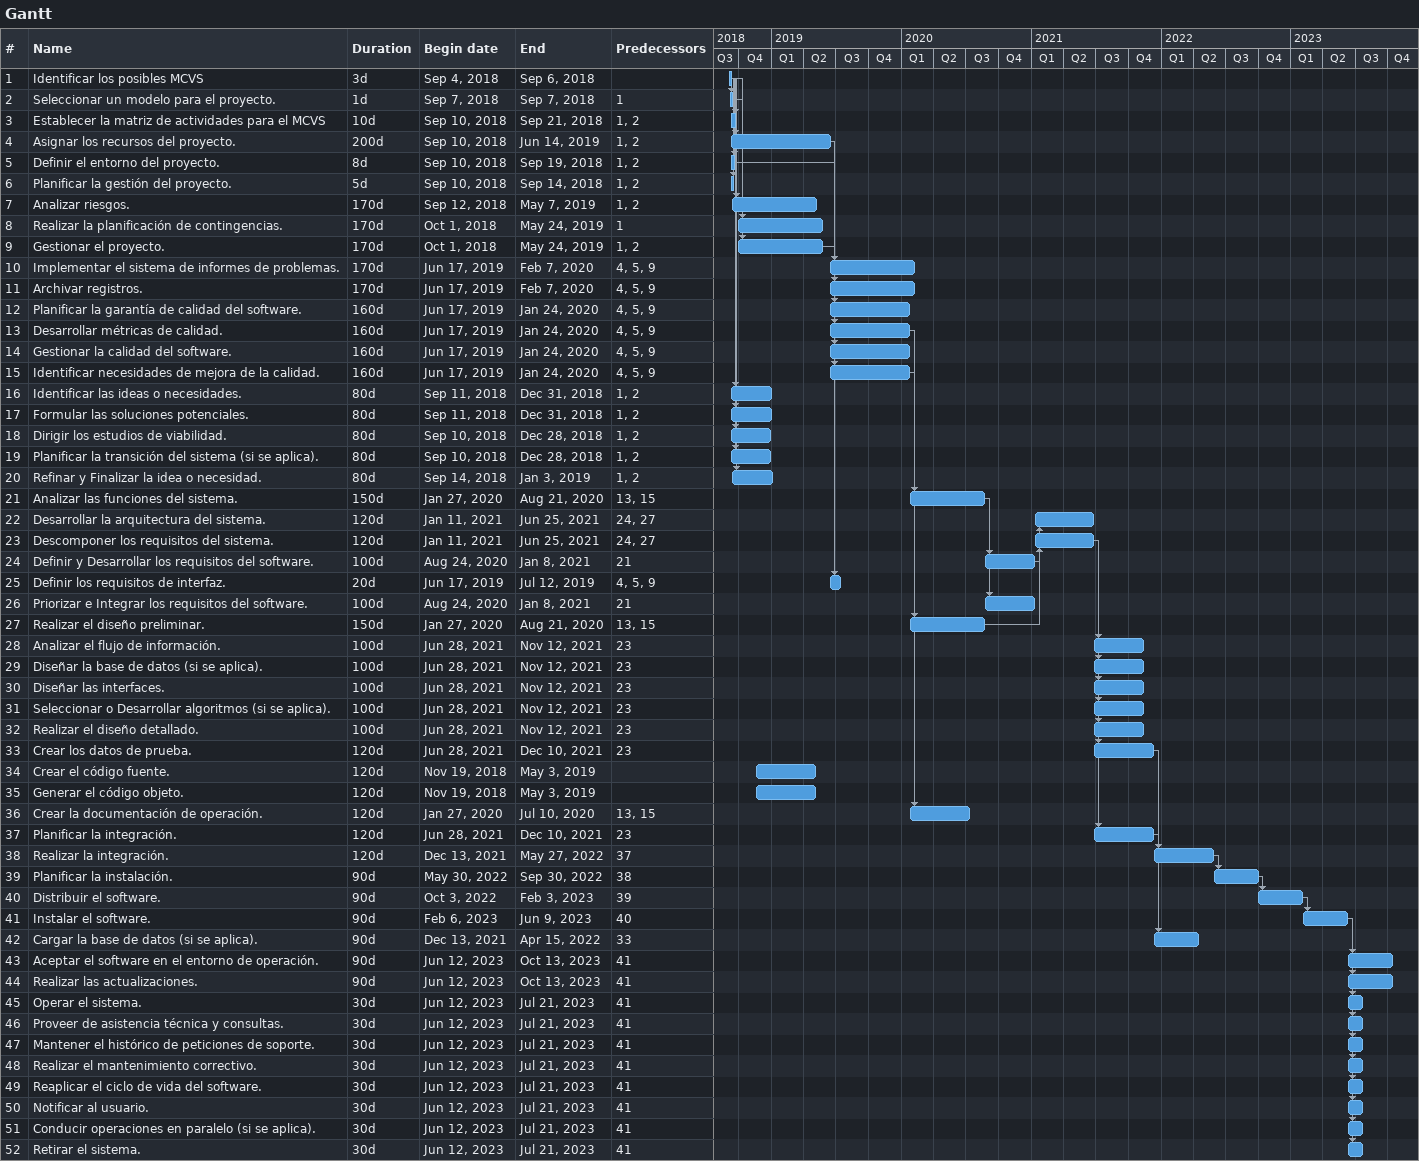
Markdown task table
Gantt

| ID | Task | Duration | Start | Finish | Predecessors |
|---|---|---|---|---|---|
| 1 | Identificar los posibles MCVS | 3d | 2018-09-04 | 2018-09-06 |  |
| 2 | Seleccionar un modelo para el proyecto. | 1d | 2018-09-07 | 2018-09-07 | 1 |
| 3 | Establecer la matriz de actividades para el MCVS | 10d | 2018-09-10 | 2018-09-21 | 1, 2 |
| 4 | Asignar los recursos del proyecto. | 200d | 2018-09-10 | 2019-06-14 | 1, 2 |
| 5 | Definir el entorno del proyecto. | 8d | 2018-09-10 | 2018-09-19 | 1, 2 |
| 6 | Planificar la gestión del proyecto. | 5d | 2018-09-10 | 2018-09-14 | 1, 2 |
| 7 | Analizar riesgos. | 170d | 2018-09-12 | 2019-05-07 | 1, 2 |
| 8 | Realizar la planificación de contingencias. | 170d | 2018-10-01 | 2019-05-24 | 1 |
| 9 | Gestionar el proyecto. | 170d | 2018-10-01 | 2019-05-24 | 1, 2 |
| 10 | Implementar el sistema de informes de problemas. | 170d | 2019-06-17 | 2020-02-07 | 4, 5, 9 |
| 11 | Archivar registros. | 170d | 2019-06-17 | 2020-02-07 | 4, 5, 9 |
| 12 | Planificar la garantía de calidad del software. | 160d | 2019-06-17 | 2020-01-24 | 4, 5, 9 |
| 13 | Desarrollar métricas de calidad. | 160d | 2019-06-17 | 2020-01-24 | 4, 5, 9 |
| 14 | Gestionar la calidad del software. | 160d | 2019-06-17 | 2020-01-24 | 4, 5, 9 |
| 15 | Identificar necesidades de mejora de la calidad. | 160d | 2019-06-17 | 2020-01-24 | 4, 5, 9 |
| 16 | Identificar las ideas o necesidades. | 80d | 2018-09-11 | 2018-12-31 | 1, 2 |
| 17 | Formular las soluciones potenciales. | 80d | 2018-09-11 | 2018-12-31 | 1, 2 |
| 18 | Dirigir los estudios de viabilidad. | 80d | 2018-09-10 | 2018-12-28 | 1, 2 |
| 19 | Planificar la transición del sistema (si se aplica). | 80d | 2018-09-10 | 2018-12-28 | 1, 2 |
| 20 | Refinar y Finalizar la idea o necesidad. | 80d | 2018-09-14 | 2019-01-03 | 1, 2 |
| 21 | Analizar las funciones del sistema. | 150d | 2020-01-27 | 2020-08-21 | 13, 15 |
| 22 | Desarrollar la arquitectura del sistema. | 120d | 2021-01-11 | 2021-06-25 | 24, 27 |
| 23 | Descomponer los requisitos del sistema. | 120d | 2021-01-11 | 2021-06-25 | 24, 27 |
| 24 | Definir y Desarrollar los requisitos del software. | 100d | 2020-08-24 | 2021-01-08 | 21 |
| 25 | Definir los requisitos de interfaz. | 20d | 2019-06-17 | 2019-07-12 | 4, 5, 9 |
| 26 | Priorizar e Integrar los requisitos del software. | 100d | 2020-08-24 | 2021-01-08 | 21 |
| 27 | Realizar el diseño preliminar. | 150d | 2020-01-27 | 2020-08-21 | 13, 15 |
| 28 | Analizar el flujo de información. | 100d | 2021-06-28 | 2021-11-12 | 23 |
| 29 | Diseñar la base de datos (si se aplica). | 100d | 2021-06-28 | 2021-11-12 | 23 |
| 30 | Diseñar las interfaces. | 100d | 2021-06-28 | 2021-11-12 | 23 |
| 31 | Seleccionar o Desarrollar algoritmos (si se aplica). | 100d | 2021-06-28 | 2021-11-12 | 23 |
| 32 | Realizar el diseño detallado. | 100d | 2021-06-28 | 2021-11-12 | 23 |
| 33 | Crear los datos de prueba. | 120d | 2021-06-28 | 2021-12-10 | 23 |
| 34 | Crear el código fuente. | 120d | 2018-11-19 | 2019-05-03 |  |
| 35 | Generar el código objeto. | 120d | 2018-11-19 | 2019-05-03 |  |
| 36 | Crear la documentación de operación. | 120d | 2020-01-27 | 2020-07-10 | 13, 15 |
| 37 | Planificar la integración. | 120d | 2021-06-28 | 2021-12-10 | 23 |
| 38 | Realizar la integración. | 120d | 2021-12-13 | 2022-05-27 | 37 |
| 39 | Planificar la instalación. | 90d | 2022-05-30 | 2022-09-30 | 38 |
| 40 | Distribuir el software. | 90d | 2022-10-03 | 2023-02-03 | 39 |
| 41 | Instalar el software. | 90d | 2023-02-06 | 2023-06-09 | 40 |
| 42 | Cargar la base de datos (si se aplica). | 90d | 2021-12-13 | 2022-04-15 | 33 |
| 43 | Aceptar el software en el entorno de operación. | 90d | 2023-06-12 | 2023-10-13 | 41 |
| 44 | Realizar las actualizaciones. | 90d | 2023-06-12 | 2023-10-13 | 41 |
| 45 | Operar el sistema. | 30d | 2023-06-12 | 2023-07-21 | 41 |
| 46 | Proveer de asistencia técnica y consultas. | 30d | 2023-06-12 | 2023-07-21 | 41 |
| 47 | Mantener el histórico de peticiones de soporte. | 30d | 2023-06-12 | 2023-07-21 | 41 |
| 48 | Realizar el mantenimiento correctivo. | 30d | 2023-06-12 | 2023-07-21 | 41 |
| 49 | Reaplicar el ciclo de vida del software. | 30d | 2023-06-12 | 2023-07-21 | 41 |
| 50 | Notificar al usuario. | 30d | 2023-06-12 | 2023-07-21 | 41 |
| 51 | Conducir operaciones en paralelo (si se aplica). | 30d | 2023-06-12 | 2023-07-21 | 41 |
| 52 | Retirar el sistema. | 30d | 2023-06-12 | 2023-07-21 | 41 |
